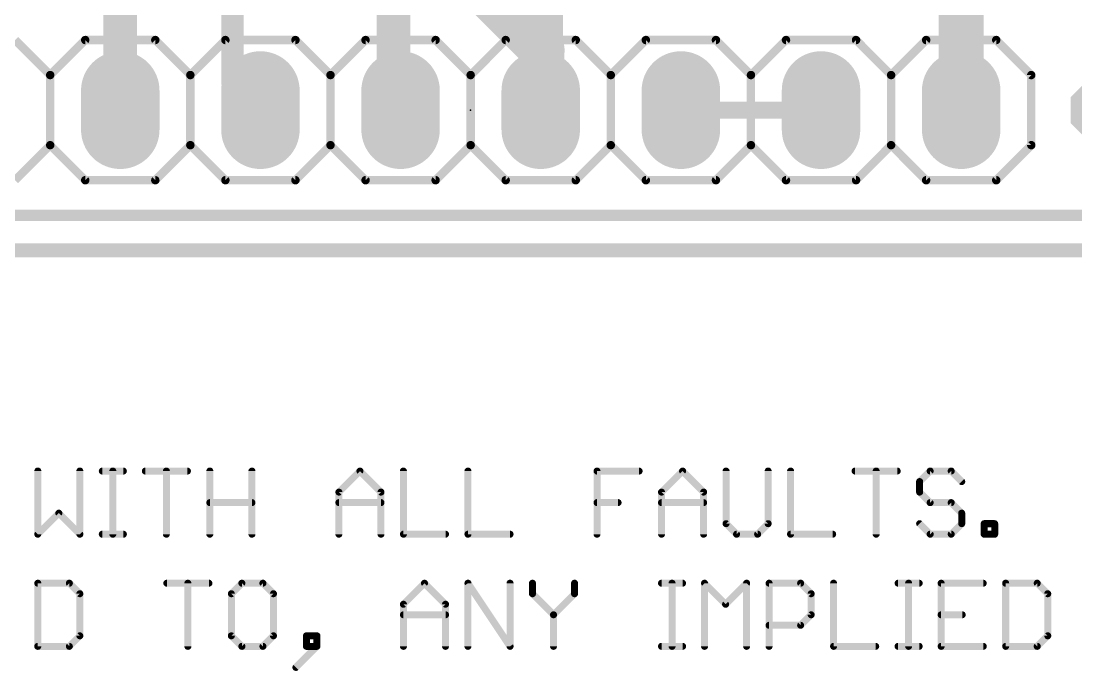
# Model space of a CAD drawing. Extents: x -20 to 130, y -23 to 56.
# Drawn here: x 28.68 to 47.8, y -7.62 to 4.15 of the extents above; entities that cross this region are included whole.
import ezdxf

# ---------------------------------------------------------------- set-up
doc = ezdxf.new("R2010")
doc.units = 0
for name, color, linetype in [('1', 22, 'CONTINUOUS'), ('16', 175, 'CONTINUOUS'), ('17', 82, 'CONTINUOUS'), ('18', 2, 'CONTINUOUS'), ('20', 7, 'CONTINUOUS'), ('21', 253, 'CONTINUOUS'), ('23', 7, 'CONTINUOUS')]:
    doc.layers.add(name, color=color, linetype=linetype)

# ---------------------------------------------------------------- blocks, each defined once
blk = doc.blocks.new('LONGP50')
at = {"const_width": 1}
blk.add_lwpolyline([(-0.25, 0), (0.25, 0)], dxfattribs=at)
at = {"const_width": 0.5}
for points in [[(-0.25, 0.25, 1), (-0.25, -0.25)], [(0.25, -0.25, 1), (0.25, 0.25)]]:
    blk.add_lwpolyline(points, format="xyb", dxfattribs=at)
blk = doc.blocks.new('OCTAGONV')
at = {"const_width": 0.5}
blk.add_lwpolyline([(-0.25, -0.1036), (-0.25, 0.1036), (-0.1036, 0.25), (0.1036, 0.25), (0.25, 0.1036), (0.25, -0.1036), (0.1036, -0.25), (-0.1036, -0.25), (-0.25, -0.1036), (-0.25, 0.1036)], dxfattribs=at)

msp = doc.modelspace()

# ---------------------------------------------------------------- linework, layer by layer
at = {"layer": '1'}
for points, const_width in [([(45.72, 7.62), (45.72, 2.54)], 0.8128), ([(32.512, 3.048), (32.512, 7.493)], 0.4064), ([(35.433, 2.667), (35.433, 6.223)], 0.6096), ([(38.1, 2.54), (38.1, 5.08)], 0.8128), ([(32.512, 3.048), (33.02, 2.54)], 0.4064), ([(35.433, 2.667), (35.56, 2.54)], 0.6096), ([(40.64, 2.54), (43.18, 2.54)], 0.3048), ([(67.945, 0.635), (0.635, 0.635)], 0.2032), ([(28.9852, -3.9995), (28.9852, -5.1435)], 0.127), ([(29.7478, -5.1435), (29.7478, -3.9995)], 0.127), ([(30.1546, -3.9995), (30.5359, -3.9995)], 0.127), ([(30.3452, -5.1435), (30.3452, -3.9995)], 0.127), ([(30.9342, -3.9995), (31.6968, -3.9995)], 0.127), ([(31.3155, -5.1435), (31.3155, -3.9995)], 0.127), ([(32.1036, -5.1435), (32.1036, -3.9995)], 0.127), ([(32.8662, -3.9995), (32.8662, -5.1435)], 0.127), ([(34.4423, -4.3809), (34.8237, -3.9995)], 0.127), ([(34.8237, -3.9995), (35.205, -4.3809)], 0.127), ([(35.6117, -3.9995), (35.6117, -5.1435)], 0.127), ([(36.7811, -3.9995), (36.7811, -5.1435)], 0.127), ([(39.1199, -5.1435), (39.1199, -3.9995)], 0.127), ([(39.1199, -3.9995), (39.8826, -3.9995)], 0.127), ([(40.2893, -4.3809), (40.6707, -3.9995)], 0.127), ([(40.6707, -3.9995), (41.052, -4.3809)], 0.127), ([(41.4587, -3.9995), (41.4587, -4.9528)], 0.127), ([(42.2214, -4.9528), (42.2214, -3.9995)], 0.127), ([(42.6281, -3.9995), (42.6281, -5.1435)], 0.127), ([(43.7975, -3.9995), (44.5602, -3.9995)], 0.127), ([(44.1788, -5.1435), (44.1788, -3.9995)], 0.127), ([(45.1576, -3.9995), (44.9669, -4.1902)], 0.127), ([(45.5389, -3.9995), (45.1576, -3.9995)], 0.127), ([(45.7296, -4.1902), (45.5389, -3.9995)], 0.127), ([(44.9669, -4.1902), (44.9669, -4.3809)], 0.127), ([(34.4423, -5.1435), (34.4423, -4.3809)], 0.127), ([(35.205, -4.3809), (35.205, -5.1435)], 0.127), ([(40.2893, -5.1435), (40.2893, -4.3809)], 0.127), ([(41.052, -4.3809), (41.052, -5.1435)], 0.127), ([(44.9669, -4.3809), (45.1576, -4.5715)], 0.127), ([(32.1036, -4.5715), (32.8662, -4.5715)], 0.127), ([(34.4423, -4.5715), (35.205, -4.5715)], 0.127), ([(39.1199, -4.5715), (39.5013, -4.5715)], 0.127), ([(40.2893, -4.5715), (41.052, -4.5715)], 0.127), ([(45.1576, -4.5715), (45.5389, -4.5715)], 0.127), ([(45.5389, -4.5715), (45.7296, -4.7622)], 0.127), ([(28.9852, -5.1435), (29.3665, -4.7622)], 0.127), ([(29.3665, -4.7622), (29.7478, -5.1435)], 0.127), ([(45.7296, -4.7622), (45.7296, -4.9528)], 0.127), ([(41.4587, -4.9528), (41.6494, -5.1435)], 0.127), ([(42.0307, -5.1435), (42.2214, -4.9528)], 0.127), ([(45.1576, -5.1435), (44.9669, -4.9528)], 0.127), ([(45.7296, -4.9528), (45.5389, -5.1435)], 0.127), ([(46.1363, -5.1435), (46.1363, -4.9528)], 0.127), ([(46.1363, -4.9528), (46.327, -4.9528)], 0.127), ([(46.327, -4.9528), (46.327, -5.1435)], 0.127), ([(30.1546, -5.1435), (30.5359, -5.1435)], 0.127), ([(35.6117, -5.1435), (36.3744, -5.1435)], 0.127), ([(36.7811, -5.1435), (37.5438, -5.1435)], 0.127), ([(41.6494, -5.1435), (42.0307, -5.1435)], 0.127), ([(42.6281, -5.1435), (43.3908, -5.1435)], 0.127), ([(45.5389, -5.1435), (45.1576, -5.1435)], 0.127), ([(46.327, -5.1435), (46.1363, -5.1435)], 0.127), ([(28.9852, -6.0315), (28.9852, -7.1755)], 0.127), ([(29.5572, -6.0315), (28.9852, -6.0315)], 0.127), ([(29.7478, -6.2222), (29.5572, -6.0315)], 0.127), ([(31.324, -6.0315), (32.0866, -6.0315)], 0.127), ([(31.7053, -7.1755), (31.7053, -6.0315)], 0.127), ([(32.684, -6.0315), (32.4934, -6.2222)], 0.127), ([(33.0653, -6.0315), (32.684, -6.0315)], 0.127), ([(33.256, -6.2222), (33.0653, -6.0315)], 0.127), ([(35.6117, -6.4129), (35.9931, -6.0315)], 0.127), ([(35.9931, -6.0315), (36.3744, -6.4129)], 0.127), ([(36.7811, -7.1755), (36.7811, -6.0315)], 0.127), ([(36.7811, -6.0315), (37.5438, -7.1755)], 0.127), ([(37.5438, -7.1755), (37.5438, -6.0315)], 0.127), ([(37.9505, -6.0315), (37.9505, -6.2222)], 0.127), ([(38.7132, -6.2222), (38.7132, -6.0315)], 0.127), ([(40.2893, -6.0315), (40.6707, -6.0315)], 0.127), ([(40.48, -7.1755), (40.48, -6.0315)], 0.127), ([(41.0689, -7.1755), (41.0689, -6.0315)], 0.127), ([(41.0689, -6.0315), (41.4503, -6.4129)], 0.127), ([(41.4503, -6.4129), (41.8316, -6.0315)], 0.127), ([(41.8316, -6.0315), (41.8316, -7.1755)], 0.127), ([(42.2383, -7.1755), (42.2383, -6.0315)], 0.127), ([(42.2383, -6.0315), (42.8103, -6.0315)], 0.127), ([(42.8103, -6.0315), (43.001, -6.2222)], 0.127), ([(43.4077, -6.0315), (43.4077, -7.1755)], 0.127), ([(44.5771, -6.0315), (44.9584, -6.0315)], 0.127), ([(44.7678, -7.1755), (44.7678, -6.0315)], 0.127), ([(46.1194, -6.0315), (45.3567, -6.0315)], 0.127), ([(45.3567, -6.0315), (45.3567, -7.1755)], 0.127), ([(46.5261, -6.0315), (46.5261, -7.1755)], 0.127), ([(47.0981, -6.0315), (46.5261, -6.0315)], 0.127), ([(47.2888, -6.2222), (47.0981, -6.0315)], 0.127), ([(29.7478, -6.9848), (29.7478, -6.2222)], 0.127), ([(32.4934, -6.2222), (32.4934, -6.9848)], 0.127), ([(33.256, -6.9848), (33.256, -6.2222)], 0.127), ([(37.9505, -6.2222), (38.3319, -6.6035)], 0.127), ([(38.3319, -6.6035), (38.7132, -6.2222)], 0.127), ([(43.001, -6.2222), (43.001, -6.6035)], 0.127), ([(47.2888, -6.9848), (47.2888, -6.2222)], 0.127), ([(35.6117, -7.1755), (35.6117, -6.4129)], 0.127), ([(36.3744, -6.4129), (36.3744, -7.1755)], 0.127), ([(35.6117, -6.6035), (36.3744, -6.6035)], 0.127), ([(38.3319, -6.6035), (38.3319, -7.1755)], 0.127), ([(43.001, -6.6035), (42.8103, -6.7942)], 0.127), ([(45.3567, -6.6035), (45.738, -6.6035)], 0.127), ([(42.8103, -6.7942), (42.2383, -6.7942)], 0.127), ([(29.5572, -7.1755), (29.7478, -6.9848)], 0.127), ([(32.4934, -6.9848), (32.684, -7.1755)], 0.127), ([(33.0653, -7.1755), (33.256, -6.9848)], 0.127), ([(34.0441, -6.9848), (33.8534, -6.9848)], 0.127), ([(33.8534, -6.9848), (33.8534, -7.1755)], 0.127), ([(34.0441, -7.1755), (34.0441, -6.9848)], 0.127), ([(47.0981, -7.1755), (47.2888, -6.9848)], 0.127), ([(28.9852, -7.1755), (29.5572, -7.1755)], 0.127), ([(32.684, -7.1755), (33.0653, -7.1755)], 0.127), ([(33.6628, -7.5568), (34.0441, -7.1755)], 0.127), ([(33.8534, -7.1755), (34.0441, -7.1755)], 0.127), ([(40.2893, -7.1755), (40.6707, -7.1755)], 0.127), ([(43.4077, -7.1755), (44.1704, -7.1755)], 0.127), ([(44.5771, -7.1755), (44.9584, -7.1755)], 0.127), ([(45.3567, -7.1755), (46.1194, -7.1755)], 0.127), ([(46.5261, -7.1755), (47.0981, -7.1755)], 0.127)]:
    msp.add_lwpolyline(points, dxfattribs=dict(at, const_width=const_width))
for points, const_width in [([(32.5838, 3.1198, 1), (32.4402, 2.9762)], 0.2032), ([(32.4104, 3.048, 1), (32.6136, 3.048)], 0.2032), ([(35.5408, 2.7748, 1), (35.3252, 2.5592)], 0.3048), ([(32.9482, 2.4682, 1), (33.0918, 2.6118)], 0.2032), ([(35.2806, 2.667, 1), (35.5854, 2.667)], 0.3048), ([(35.4522, 2.4322, 1), (35.6678, 2.6478)], 0.3048), ([(37.8968, 2.54, 1), (38.3032, 2.54)], 0.4064), ([(40.64, 2.6162, 1), (40.64, 2.4638)], 0.1524), ([(43.18, 2.4638, 1), (43.18, 2.6162)], 0.1524), ([(45.5168, 2.54, 1), (45.9232, 2.54)], 0.4064), ([(29.0169, -3.9995, 1), (28.9534, -3.9995)], 0.0635), ([(29.7796, -3.9995, 1), (29.7161, -3.9995)], 0.0635), ([(30.1546, -3.9678, 1), (30.1546, -4.0313)], 0.0635), ([(30.377, -3.9995, 1), (30.3135, -3.9995)], 0.0635), ([(30.5359, -4.0313, 1), (30.5359, -3.9678)], 0.0635), ([(30.9342, -3.9678, 1), (30.9342, -4.0313)], 0.0635), ([(31.3472, -3.9995, 1), (31.2837, -3.9995)], 0.0635), ([(31.6968, -4.0313, 1), (31.6968, -3.9678)], 0.0635), ([(32.1353, -3.9995, 1), (32.0718, -3.9995)], 0.0635), ([(32.898, -3.9995, 1), (32.8345, -3.9995)], 0.0635), ([(34.8461, -3.9771, 1), (34.8012, -4.022)], 0.0635), ([(34.8461, -4.022, 1), (34.8012, -3.9771)], 0.0635), ([(35.6435, -3.9995, 1), (35.58, -3.9995)], 0.0635), ([(36.8129, -3.9995, 1), (36.7494, -3.9995)], 0.0635), ([(39.1517, -3.9995, 1), (39.0882, -3.9995)], 0.0635), ([(39.1199, -3.9678, 1), (39.1199, -4.0313)], 0.0635), ([(39.8826, -4.0313, 1), (39.8826, -3.9678)], 0.0635), ([(40.6931, -3.9771, 1), (40.6482, -4.022)], 0.0635), ([(40.6931, -4.022, 1), (40.6482, -3.9771)], 0.0635), ([(41.4905, -3.9995, 1), (41.427, -3.9995)], 0.0635), ([(42.2531, -3.9995, 1), (42.1896, -3.9995)], 0.0635), ([(42.6599, -3.9995, 1), (42.5964, -3.9995)], 0.0635), ([(43.7975, -3.9678, 1), (43.7975, -4.0313)], 0.0635), ([(44.2106, -3.9995, 1), (44.1471, -3.9995)], 0.0635), ([(44.5602, -4.0313, 1), (44.5602, -3.9678)], 0.0635), ([(45.1576, -3.9678, 1), (45.1576, -4.0313)], 0.0635), ([(45.18, -4.022, 1), (45.1351, -3.9771)], 0.0635), ([(45.5614, -3.9771, 1), (45.5165, -4.022)], 0.0635), ([(45.5389, -4.0313, 1), (45.5389, -3.9678)], 0.0635), ([(44.9987, -4.1902, 1), (44.9352, -4.1902)], 0.0635), ([(44.9445, -4.1677, 1), (44.9894, -4.2126)], 0.0635), ([(45.7071, -4.2126, 1), (45.752, -4.1677)], 0.0635), ([(34.4741, -4.3809, 1), (34.4106, -4.3809)], 0.0635), ([(34.4199, -4.3584, 1), (34.4648, -4.4033)], 0.0635), ([(35.2367, -4.3809, 1), (35.1732, -4.3809)], 0.0635), ([(35.1825, -4.4033, 1), (35.2274, -4.3584)], 0.0635), ([(40.3211, -4.3809, 1), (40.2576, -4.3809)], 0.0635), ([(40.2669, -4.3584, 1), (40.3118, -4.4033)], 0.0635), ([(41.0837, -4.3809, 1), (41.0202, -4.3809)], 0.0635), ([(41.0295, -4.4033, 1), (41.0744, -4.3584)], 0.0635), ([(44.9352, -4.3809, 1), (44.9987, -4.3809)], 0.0635), ([(44.9894, -4.3584, 1), (44.9445, -4.4033)], 0.0635), ([(32.1036, -4.5398, 1), (32.1036, -4.6033)], 0.0635), ([(32.8662, -4.6033, 1), (32.8662, -4.5398)], 0.0635), ([(34.4423, -4.5398, 1), (34.4423, -4.6033)], 0.0635), ([(35.205, -4.6033, 1), (35.205, -4.5398)], 0.0635), ([(39.1199, -4.5398, 1), (39.1199, -4.6033)], 0.0635), ([(39.5013, -4.6033, 1), (39.5013, -4.5398)], 0.0635), ([(40.2893, -4.5398, 1), (40.2893, -4.6033)], 0.0635), ([(41.052, -4.6033, 1), (41.052, -4.5398)], 0.0635), ([(45.1576, -4.5398, 1), (45.1576, -4.6033)], 0.0635), ([(45.1351, -4.594, 1), (45.18, -4.5491)], 0.0635), ([(45.5614, -4.5491, 1), (45.5165, -4.594)], 0.0635), ([(45.5389, -4.6033, 1), (45.5389, -4.5398)], 0.0635), ([(29.3889, -4.7397, 1), (29.344, -4.7846)], 0.0635), ([(29.3889, -4.7846, 1), (29.344, -4.7397)], 0.0635), ([(45.7613, -4.7622, 1), (45.6978, -4.7622)], 0.0635), ([(45.7071, -4.7846, 1), (45.752, -4.7397)], 0.0635), ([(41.427, -4.9528, 1), (41.4905, -4.9528)], 0.0635), ([(41.4812, -4.9304, 1), (41.4363, -4.9753)], 0.0635), ([(42.1896, -4.9528, 1), (42.2531, -4.9528)], 0.0635), ([(42.2438, -4.9753, 1), (42.1989, -4.9304)], 0.0635), ([(44.9894, -4.9304, 1), (44.9445, -4.9753)], 0.0635), ([(45.6978, -4.9528, 1), (45.7613, -4.9528)], 0.0635), ([(45.752, -4.9753, 1), (45.7071, -4.9304)], 0.0635), ([(46.1681, -4.9528, 1), (46.1046, -4.9528)], 0.0635), ([(46.1363, -4.9211, 1), (46.1363, -4.9846)], 0.0635), ([(46.3587, -4.9528, 1), (46.2952, -4.9528)], 0.0635), ([(46.327, -4.9846, 1), (46.327, -4.9211)], 0.0635), ([(28.9627, -5.121, 1), (29.0076, -5.166)], 0.0635), ([(28.9534, -5.1435, 1), (29.0169, -5.1435)], 0.0635), ([(29.7161, -5.1435, 1), (29.7796, -5.1435)], 0.0635), ([(29.7254, -5.166, 1), (29.7703, -5.121)], 0.0635), ([(30.1546, -5.1118, 1), (30.1546, -5.1753)], 0.0635), ([(30.3135, -5.1435, 1), (30.377, -5.1435)], 0.0635), ([(30.5359, -5.1753, 1), (30.5359, -5.1118)], 0.0635), ([(31.2837, -5.1435, 1), (31.3472, -5.1435)], 0.0635), ([(32.0718, -5.1435, 1), (32.1353, -5.1435)], 0.0635), ([(32.8345, -5.1435, 1), (32.898, -5.1435)], 0.0635), ([(34.4106, -5.1435, 1), (34.4741, -5.1435)], 0.0635), ([(35.1732, -5.1435, 1), (35.2367, -5.1435)], 0.0635), ([(35.6117, -5.1118, 1), (35.6117, -5.1753)], 0.0635), ([(35.58, -5.1435, 1), (35.6435, -5.1435)], 0.0635), ([(36.3744, -5.1753, 1), (36.3744, -5.1118)], 0.0635), ([(36.7811, -5.1118, 1), (36.7811, -5.1753)], 0.0635), ([(36.7494, -5.1435, 1), (36.8129, -5.1435)], 0.0635), ([(37.5438, -5.1753, 1), (37.5438, -5.1118)], 0.0635), ([(39.0882, -5.1435, 1), (39.1517, -5.1435)], 0.0635), ([(40.2576, -5.1435, 1), (40.3211, -5.1435)], 0.0635), ([(41.0202, -5.1435, 1), (41.0837, -5.1435)], 0.0635), ([(41.6494, -5.1118, 1), (41.6494, -5.1753)], 0.0635), ([(41.6269, -5.166, 1), (41.6718, -5.121)], 0.0635), ([(42.0083, -5.121, 1), (42.0532, -5.166)], 0.0635), ([(42.0307, -5.1753, 1), (42.0307, -5.1118)], 0.0635), ([(42.6281, -5.1118, 1), (42.6281, -5.1753)], 0.0635), ([(42.5964, -5.1435, 1), (42.6599, -5.1435)], 0.0635), ([(43.3908, -5.1753, 1), (43.3908, -5.1118)], 0.0635), ([(44.1471, -5.1435, 1), (44.2106, -5.1435)], 0.0635), ([(45.1576, -5.1118, 1), (45.1576, -5.1753)], 0.0635), ([(45.1351, -5.166, 1), (45.18, -5.121)], 0.0635), ([(45.5165, -5.121, 1), (45.5614, -5.166)], 0.0635), ([(45.5389, -5.1753, 1), (45.5389, -5.1118)], 0.0635), ([(46.1363, -5.1118, 1), (46.1363, -5.1753)], 0.0635), ([(46.1046, -5.1435, 1), (46.1681, -5.1435)], 0.0635), ([(46.2952, -5.1435, 1), (46.3587, -5.1435)], 0.0635), ([(46.327, -5.1753, 1), (46.327, -5.1118)], 0.0635), ([(29.0169, -6.0315, 1), (28.9534, -6.0315)], 0.0635), ([(28.9852, -5.9998, 1), (28.9852, -6.0633)], 0.0635), ([(29.5796, -6.0091, 1), (29.5347, -6.054)], 0.0635), ([(29.5572, -6.0633, 1), (29.5572, -5.9998)], 0.0635), ([(31.324, -5.9998, 1), (31.324, -6.0633)], 0.0635), ([(31.737, -6.0315, 1), (31.6735, -6.0315)], 0.0635), ([(32.0866, -6.0633, 1), (32.0866, -5.9998)], 0.0635), ([(32.684, -5.9998, 1), (32.684, -6.0633)], 0.0635), ([(32.7065, -6.054, 1), (32.6616, -6.0091)], 0.0635), ([(33.0878, -6.0091, 1), (33.0429, -6.054)], 0.0635), ([(33.0653, -6.0633, 1), (33.0653, -5.9998)], 0.0635), ([(36.0155, -6.0091, 1), (35.9706, -6.054)], 0.0635), ([(36.0155, -6.054, 1), (35.9706, -6.0091)], 0.0635), ([(36.8129, -6.0315, 1), (36.7494, -6.0315)], 0.0635), ([(36.8076, -6.0139, 1), (36.7547, -6.0491)], 0.0635), ([(37.5755, -6.0315, 1), (37.512, -6.0315)], 0.0635), ([(37.9823, -6.0315, 1), (37.9188, -6.0315)], 0.0635), ([(38.7449, -6.0315, 1), (38.6814, -6.0315)], 0.0635), ([(40.2893, -5.9998, 1), (40.2893, -6.0633)], 0.0635), ([(40.5117, -6.0315, 1), (40.4482, -6.0315)], 0.0635), ([(40.6707, -6.0633, 1), (40.6707, -5.9998)], 0.0635), ([(41.1007, -6.0315, 1), (41.0372, -6.0315)], 0.0635), ([(41.0914, -6.0091, 1), (41.0465, -6.054)], 0.0635), ([(41.8633, -6.0315, 1), (41.7998, -6.0315)], 0.0635), ([(41.854, -6.054, 1), (41.8091, -6.0091)], 0.0635), ([(42.2701, -6.0315, 1), (42.2066, -6.0315)], 0.0635), ([(42.2383, -5.9998, 1), (42.2383, -6.0633)], 0.0635), ([(42.8328, -6.0091, 1), (42.7879, -6.054)], 0.0635), ([(42.8103, -6.0633, 1), (42.8103, -5.9998)], 0.0635), ([(43.4395, -6.0315, 1), (43.376, -6.0315)], 0.0635), ([(44.5771, -5.9998, 1), (44.5771, -6.0633)], 0.0635), ([(44.7995, -6.0315, 1), (44.736, -6.0315)], 0.0635), ([(44.9584, -6.0633, 1), (44.9584, -5.9998)], 0.0635), ([(45.3567, -5.9998, 1), (45.3567, -6.0633)], 0.0635), ([(45.3885, -6.0315, 1), (45.325, -6.0315)], 0.0635), ([(46.1194, -6.0633, 1), (46.1194, -5.9998)], 0.0635), ([(46.5579, -6.0315, 1), (46.4944, -6.0315)], 0.0635), ([(46.5261, -5.9998, 1), (46.5261, -6.0633)], 0.0635), ([(47.1206, -6.0091, 1), (47.0756, -6.054)], 0.0635), ([(47.0981, -6.0633, 1), (47.0981, -5.9998)], 0.0635), ([(29.7796, -6.2222, 1), (29.7161, -6.2222)], 0.0635), ([(29.7254, -6.2446, 1), (29.7703, -6.1997)], 0.0635), ([(32.5251, -6.2222, 1), (32.4616, -6.2222)], 0.0635), ([(32.4709, -6.1997, 1), (32.5158, -6.2446)], 0.0635), ([(33.2878, -6.2222, 1), (33.2243, -6.2222)], 0.0635), ([(33.2336, -6.2446, 1), (33.2785, -6.1997)], 0.0635), ([(37.9188, -6.2222, 1), (37.9823, -6.2222)], 0.0635), ([(37.973, -6.1997, 1), (37.9281, -6.2446)], 0.0635), ([(38.6814, -6.2222, 1), (38.7449, -6.2222)], 0.0635), ([(38.7356, -6.2446, 1), (38.6907, -6.1997)], 0.0635), ([(43.0327, -6.2222, 1), (42.9692, -6.2222)], 0.0635), ([(42.9785, -6.2446, 1), (43.0234, -6.1997)], 0.0635), ([(47.3205, -6.2222, 1), (47.257, -6.2222)], 0.0635), ([(47.2663, -6.2446, 1), (47.3112, -6.1997)], 0.0635), ([(35.6435, -6.4129, 1), (35.58, -6.4129)], 0.0635), ([(35.5893, -6.3904, 1), (35.6342, -6.4353)], 0.0635), ([(36.4061, -6.4129, 1), (36.3426, -6.4129)], 0.0635), ([(36.3519, -6.4353, 1), (36.3968, -6.3904)], 0.0635), ([(41.4278, -6.3904, 1), (41.4727, -6.4353)], 0.0635), ([(41.4278, -6.4353, 1), (41.4727, -6.3904)], 0.0635), ([(35.6117, -6.5718, 1), (35.6117, -6.6353)], 0.0635), ([(36.3744, -6.6353, 1), (36.3744, -6.5718)], 0.0635), ([(38.3636, -6.6035, 1), (38.3001, -6.6035)], 0.0635), ([(38.3094, -6.5811, 1), (38.3543, -6.626)], 0.0635), ([(38.3094, -6.626, 1), (38.3543, -6.5811)], 0.0635), ([(42.9692, -6.6035, 1), (43.0327, -6.6035)], 0.0635), ([(43.0234, -6.626, 1), (42.9785, -6.5811)], 0.0635), ([(45.3567, -6.5718, 1), (45.3567, -6.6353)], 0.0635), ([(45.738, -6.6353, 1), (45.738, -6.5718)], 0.0635), ([(42.2383, -6.7624, 1), (42.2383, -6.8259)], 0.0635), ([(42.7879, -6.7717, 1), (42.8328, -6.8166)], 0.0635), ([(42.8103, -6.8259, 1), (42.8103, -6.7624)], 0.0635), ([(29.7161, -6.9848, 1), (29.7796, -6.9848)], 0.0635), ([(29.7703, -7.0073, 1), (29.7254, -6.9624)], 0.0635), ([(32.4616, -6.9848, 1), (32.5251, -6.9848)], 0.0635), ([(32.5158, -6.9624, 1), (32.4709, -7.0073)], 0.0635), ([(33.2243, -6.9848, 1), (33.2878, -6.9848)], 0.0635), ([(33.2785, -7.0073, 1), (33.2336, -6.9624)], 0.0635), ([(33.8534, -6.9531, 1), (33.8534, -7.0166)], 0.0635), ([(33.8852, -6.9848, 1), (33.8217, -6.9848)], 0.0635), ([(34.0758, -6.9848, 1), (34.0123, -6.9848)], 0.0635), ([(34.0441, -7.0166, 1), (34.0441, -6.9531)], 0.0635), ([(47.257, -6.9848, 1), (47.3205, -6.9848)], 0.0635), ([(47.3112, -7.0073, 1), (47.2663, -6.9624)], 0.0635), ([(28.9534, -7.1755, 1), (29.0169, -7.1755)], 0.0635), ([(28.9852, -7.1438, 1), (28.9852, -7.2073)], 0.0635), ([(29.5347, -7.153, 1), (29.5796, -7.198)], 0.0635), ([(29.5572, -7.2073, 1), (29.5572, -7.1438)], 0.0635), ([(31.6735, -7.1755, 1), (31.737, -7.1755)], 0.0635), ([(32.684, -7.1438, 1), (32.684, -7.2073)], 0.0635), ([(32.6616, -7.198, 1), (32.7065, -7.153)], 0.0635), ([(33.0429, -7.153, 1), (33.0878, -7.198)], 0.0635), ([(33.0653, -7.2073, 1), (33.0653, -7.1438)], 0.0635), ([(33.8534, -7.1438, 1), (33.8534, -7.2073)], 0.0635), ([(33.8217, -7.1755, 1), (33.8852, -7.1755)], 0.0635), ([(34.0123, -7.1755, 1), (34.0758, -7.1755)], 0.0635), ([(34.0665, -7.198, 1), (34.0216, -7.153)], 0.0635), ([(34.0441, -7.2073, 1), (34.0441, -7.1438)], 0.0635), ([(35.58, -7.1755, 1), (35.6435, -7.1755)], 0.0635), ([(36.3426, -7.1755, 1), (36.4061, -7.1755)], 0.0635), ([(36.7494, -7.1755, 1), (36.8129, -7.1755)], 0.0635), ([(37.512, -7.1755, 1), (37.5755, -7.1755)], 0.0635), ([(37.5174, -7.1931, 1), (37.5702, -7.1579)], 0.0635), ([(38.3001, -7.1755, 1), (38.3636, -7.1755)], 0.0635), ([(40.2893, -7.1438, 1), (40.2893, -7.2073)], 0.0635), ([(40.4482, -7.1755, 1), (40.5117, -7.1755)], 0.0635), ([(40.6707, -7.2073, 1), (40.6707, -7.1438)], 0.0635), ([(41.0372, -7.1755, 1), (41.1007, -7.1755)], 0.0635), ([(41.7998, -7.1755, 1), (41.8633, -7.1755)], 0.0635), ([(42.2066, -7.1755, 1), (42.2701, -7.1755)], 0.0635), ([(43.4077, -7.1438, 1), (43.4077, -7.2073)], 0.0635), ([(43.376, -7.1755, 1), (43.4395, -7.1755)], 0.0635), ([(44.1704, -7.2073, 1), (44.1704, -7.1438)], 0.0635), ([(44.5771, -7.1438, 1), (44.5771, -7.2073)], 0.0635), ([(44.736, -7.1755, 1), (44.7995, -7.1755)], 0.0635), ([(44.9584, -7.2073, 1), (44.9584, -7.1438)], 0.0635), ([(45.3567, -7.1438, 1), (45.3567, -7.2073)], 0.0635), ([(45.325, -7.1755, 1), (45.3885, -7.1755)], 0.0635), ([(46.1194, -7.2073, 1), (46.1194, -7.1438)], 0.0635), ([(46.5261, -7.1438, 1), (46.5261, -7.2073)], 0.0635), ([(46.4944, -7.1755, 1), (46.5579, -7.1755)], 0.0635), ([(47.0756, -7.153, 1), (47.1206, -7.198)], 0.0635), ([(47.0981, -7.2073, 1), (47.0981, -7.1438)], 0.0635), ([(33.6403, -7.5344, 1), (33.6852, -7.5793)], 0.0635)]:
    msp.add_lwpolyline(points, format="xyb", dxfattribs=dict(at, const_width=const_width))
at = {"layer": '16'}
for points, const_width in [([(30.48, 4.699), (30.48, 2.54)], 0.6096), ([(37.1856, 4.572), (38.1254, 3.6322)], 0.8128), ([(38.1254, 3.6322), (38.1, 2.54)], 0.8128), ([(67.945, 0.635), (0.889, 0.635)], 0.2032)]:
    msp.add_lwpolyline(points, dxfattribs=dict(at, const_width=const_width))
for points, const_width in [([(38.3285, 3.6275, 1), (37.9223, 3.6369)], 0.4064), ([(37.9817, 3.4885, 1), (38.2691, 3.7759)], 0.4064), ([(30.3276, 2.54, 1), (30.6324, 2.54)], 0.3048), ([(37.8969, 2.5447, 1), (38.3031, 2.5353)], 0.4064)]:
    msp.add_lwpolyline(points, format="xyb", dxfattribs=dict(at, const_width=const_width))
at = {"layer": '20', "const_width": 0.254}
msp.add_lwpolyline([(65.04, 0), (1, 0)], dxfattribs=at)
at = {"layer": '21', "const_width": 0.1524}
for points in [[(28.575, 3.81), (29.21, 3.175)], [(29.21, 3.175), (29.845, 3.81)], [(29.845, 3.81), (31.115, 3.81)], [(31.115, 3.81), (31.75, 3.175)], [(31.75, 3.175), (32.385, 3.81)], [(32.385, 3.81), (33.655, 3.81)], [(33.655, 3.81), (34.29, 3.175)], [(34.925, 3.81), (34.29, 3.175)], [(34.925, 3.81), (36.195, 3.81)], [(36.195, 3.81), (36.83, 3.175)], [(36.83, 3.175), (37.465, 3.81)], [(37.465, 3.81), (38.735, 3.81)], [(38.735, 3.81), (39.37, 3.175)], [(39.37, 3.175), (40.005, 3.81)], [(40.005, 3.81), (41.275, 3.81)], [(41.275, 3.81), (41.91, 3.175)], [(42.545, 3.81), (41.91, 3.175)], [(42.545, 3.81), (43.815, 3.81)], [(43.815, 3.81), (44.45, 3.175)], [(45.085, 3.81), (44.45, 3.175)], [(45.085, 3.81), (46.355, 3.81)], [(46.355, 3.81), (46.99, 3.175)], [(29.21, 3.175), (29.21, 1.905)], [(31.75, 3.175), (31.75, 1.905)], [(34.29, 3.175), (34.29, 1.905)], [(36.83, 3.175), (36.83, 1.905)], [(39.37, 3.175), (39.37, 1.905)], [(41.91, 3.175), (41.91, 1.905)], [(44.45, 3.175), (44.45, 1.905)], [(46.99, 3.175), (46.99, 1.905)], [(29.21, 1.905), (28.575, 1.27)], [(29.845, 1.27), (29.21, 1.905)], [(31.75, 1.905), (31.115, 1.27)], [(32.385, 1.27), (31.75, 1.905)], [(34.29, 1.905), (33.655, 1.27)], [(34.29, 1.905), (34.925, 1.27)], [(36.83, 1.905), (36.195, 1.27)], [(37.465, 1.27), (36.83, 1.905)], [(39.37, 1.905), (38.735, 1.27)], [(40.005, 1.27), (39.37, 1.905)], [(41.91, 1.905), (41.275, 1.27)], [(41.91, 1.905), (42.545, 1.27)], [(44.45, 1.905), (43.815, 1.27)], [(44.45, 1.905), (45.085, 1.27)], [(46.99, 1.905), (46.355, 1.27)], [(31.115, 1.27), (29.845, 1.27)], [(33.655, 1.27), (32.385, 1.27)], [(36.195, 1.27), (34.925, 1.27)], [(38.735, 1.27), (37.465, 1.27)], [(41.275, 1.27), (40.005, 1.27)], [(43.815, 1.27), (42.545, 1.27)], [(46.355, 1.27), (45.085, 1.27)]]:
    msp.add_lwpolyline(points, dxfattribs=at)
at = {"layer": '21', "const_width": 0.0762}
for points in [[(29.845, 3.8481, 1), (29.845, 3.7719)], [(29.8719, 3.7831, 1), (29.8181, 3.8369)], [(31.1419, 3.8369, 1), (31.0881, 3.7831)], [(31.115, 3.7719, 1), (31.115, 3.8481)], [(32.385, 3.8481, 1), (32.385, 3.7719)], [(32.4119, 3.7831, 1), (32.3581, 3.8369)], [(33.6819, 3.8369, 1), (33.6281, 3.7831)], [(33.655, 3.7719, 1), (33.655, 3.8481)], [(34.925, 3.8481, 1), (34.925, 3.7719)], [(34.9519, 3.7831, 1), (34.8981, 3.8369)], [(36.2219, 3.8369, 1), (36.1681, 3.7831)], [(36.195, 3.7719, 1), (36.195, 3.8481)], [(37.465, 3.8481, 1), (37.465, 3.7719)], [(37.4919, 3.7831, 1), (37.4381, 3.8369)], [(38.7619, 3.8369, 1), (38.7081, 3.7831)], [(38.735, 3.7719, 1), (38.735, 3.8481)], [(40.005, 3.8481, 1), (40.005, 3.7719)], [(40.0319, 3.7831, 1), (39.9781, 3.8369)], [(41.3019, 3.8369, 1), (41.2481, 3.7831)], [(41.275, 3.7719, 1), (41.275, 3.8481)], [(42.545, 3.8481, 1), (42.545, 3.7719)], [(42.5719, 3.7831, 1), (42.5181, 3.8369)], [(43.8419, 3.8369, 1), (43.7881, 3.7831)], [(43.815, 3.7719, 1), (43.815, 3.8481)], [(45.085, 3.8481, 1), (45.085, 3.7719)], [(45.1119, 3.7831, 1), (45.0581, 3.8369)], [(46.3819, 3.8369, 1), (46.3281, 3.7831)], [(46.355, 3.7719, 1), (46.355, 3.8481)], [(29.2481, 3.175, 1), (29.1719, 3.175)], [(31.7881, 3.175, 1), (31.7119, 3.175)], [(34.3281, 3.175, 1), (34.2519, 3.175)], [(36.8681, 3.175, 1), (36.7919, 3.175)], [(39.4081, 3.175, 1), (39.3319, 3.175)], [(41.9481, 3.175, 1), (41.8719, 3.175)], [(44.4881, 3.175, 1), (44.4119, 3.175)], [(47.0281, 3.175, 1), (46.9519, 3.175)], [(29.1831, 3.2019, 1), (29.2369, 3.1481)], [(29.1831, 3.1481, 1), (29.2369, 3.2019)], [(31.7231, 3.2019, 1), (31.7769, 3.1481)], [(31.7231, 3.1481, 1), (31.7769, 3.2019)], [(34.2631, 3.2019, 1), (34.3169, 3.1481)], [(34.2631, 3.1481, 1), (34.3169, 3.2019)], [(36.8031, 3.2019, 1), (36.8569, 3.1481)], [(36.8031, 3.1481, 1), (36.8569, 3.2019)], [(39.3431, 3.2019, 1), (39.3969, 3.1481)], [(39.3431, 3.1481, 1), (39.3969, 3.2019)], [(41.8831, 3.2019, 1), (41.9369, 3.1481)], [(41.8831, 3.1481, 1), (41.9369, 3.2019)], [(44.4231, 3.2019, 1), (44.4769, 3.1481)], [(44.4231, 3.1481, 1), (44.4769, 3.2019)], [(46.9631, 3.1481, 1), (47.0169, 3.2019)], [(29.1719, 1.905, 1), (29.2481, 1.905)], [(29.2369, 1.9319, 1), (29.1831, 1.8781)], [(29.2369, 1.8781, 1), (29.1831, 1.9319)], [(31.7119, 1.905, 1), (31.7881, 1.905)], [(31.7769, 1.9319, 1), (31.7231, 1.8781)], [(31.7769, 1.8781, 1), (31.7231, 1.9319)], [(34.2519, 1.905, 1), (34.3281, 1.905)], [(34.3169, 1.9319, 1), (34.2631, 1.8781)], [(34.3169, 1.8781, 1), (34.2631, 1.9319)], [(36.7919, 1.905, 1), (36.8681, 1.905)], [(36.8569, 1.9319, 1), (36.8031, 1.8781)], [(36.8569, 1.8781, 1), (36.8031, 1.9319)], [(39.3319, 1.905, 1), (39.4081, 1.905)], [(39.3969, 1.9319, 1), (39.3431, 1.8781)], [(39.3969, 1.8781, 1), (39.3431, 1.9319)], [(41.8719, 1.905, 1), (41.9481, 1.905)], [(41.9369, 1.9319, 1), (41.8831, 1.8781)], [(41.9369, 1.8781, 1), (41.8831, 1.9319)], [(44.4119, 1.905, 1), (44.4881, 1.905)], [(44.4769, 1.9319, 1), (44.4231, 1.8781)], [(44.4769, 1.8781, 1), (44.4231, 1.9319)], [(46.9519, 1.905, 1), (47.0281, 1.905)], [(47.0169, 1.8781, 1), (46.9631, 1.9319)], [(29.845, 1.3081, 1), (29.845, 1.2319)], [(31.115, 1.2319, 1), (31.115, 1.3081)], [(32.385, 1.3081, 1), (32.385, 1.2319)], [(33.655, 1.2319, 1), (33.655, 1.3081)], [(34.925, 1.3081, 1), (34.925, 1.2319)], [(36.195, 1.2319, 1), (36.195, 1.3081)], [(37.465, 1.3081, 1), (37.465, 1.2319)], [(38.735, 1.2319, 1), (38.735, 1.3081)], [(40.005, 1.3081, 1), (40.005, 1.2319)], [(41.275, 1.2319, 1), (41.275, 1.3081)], [(42.545, 1.3081, 1), (42.545, 1.2319)], [(43.815, 1.2319, 1), (43.815, 1.3081)], [(45.085, 1.3081, 1), (45.085, 1.2319)], [(46.355, 1.2319, 1), (46.355, 1.3081)], [(29.8181, 1.2431, 1), (29.8719, 1.2969)], [(31.0881, 1.2969, 1), (31.1419, 1.2431)], [(32.3581, 1.2431, 1), (32.4119, 1.2969)], [(33.6281, 1.2969, 1), (33.6819, 1.2431)], [(34.8981, 1.2431, 1), (34.9519, 1.2969)], [(36.1681, 1.2969, 1), (36.2219, 1.2431)], [(37.4381, 1.2431, 1), (37.4919, 1.2969)], [(38.7081, 1.2969, 1), (38.7619, 1.2431)], [(39.9781, 1.2431, 1), (40.0319, 1.2969)], [(41.2481, 1.2969, 1), (41.3019, 1.2431)], [(42.5181, 1.2431, 1), (42.5719, 1.2969)], [(43.7881, 1.2969, 1), (43.8419, 1.2431)], [(45.0581, 1.2431, 1), (45.1119, 1.2969)], [(46.3281, 1.2969, 1), (46.3819, 1.2431)]]:
    msp.add_lwpolyline(points, format="xyb", dxfattribs=at)
at = {"layer": '23'}
msp.add_point((36.83, 2.54), dxfattribs=at)

# ---------------------------------------------------------------- block references
at = {"layer": '17', "xscale": 1.4224, "yscale": 1.4224, "rotation": 90}
for p in [(30.48, 2.54), (30.48, 2.54), (33.02, 2.54), (33.02, 2.54), (35.56, 2.54), (35.56, 2.54), (38.1, 2.54), (38.1, 2.54), (40.64, 2.54), (40.64, 2.54), (43.18, 2.54), (43.18, 2.54), (45.72, 2.54), (45.72, 2.54)]:
    msp.add_blockref('LONGP50', p, dxfattribs=at)
at = {"layer": '18', "xscale": 1.1176, "yscale": 1.1176}
msp.add_blockref('OCTAGONV', (48.26, 2.54), dxfattribs=at)
msp.add_blockref('OCTAGONV', (48.26, 2.54), dxfattribs=at)

doc.saveas('drawing.dxf')
